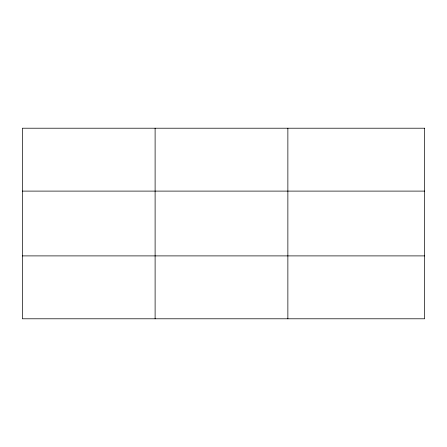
<?xml version="1.0" encoding="UTF-8"?>
<svg xmlns="http://www.w3.org/2000/svg" width="447" height="447" viewBox="0 0 447 447"><rect width="100%" height="100%" fill="white"/><g stroke="black" fill="none" stroke-linecap="round" stroke-linejoin="round"><path stroke-width="0.67" d="M155.109 318.789L155.109 128.211M287.868 318.789L287.868 128.211M22.35 191.104L424.65 191.104M22.35 255.896L424.65 255.896M424.65 128.211L424.65 318.789L22.35 318.789L22.35 128.211L424.65 128.211"/></g></svg>
